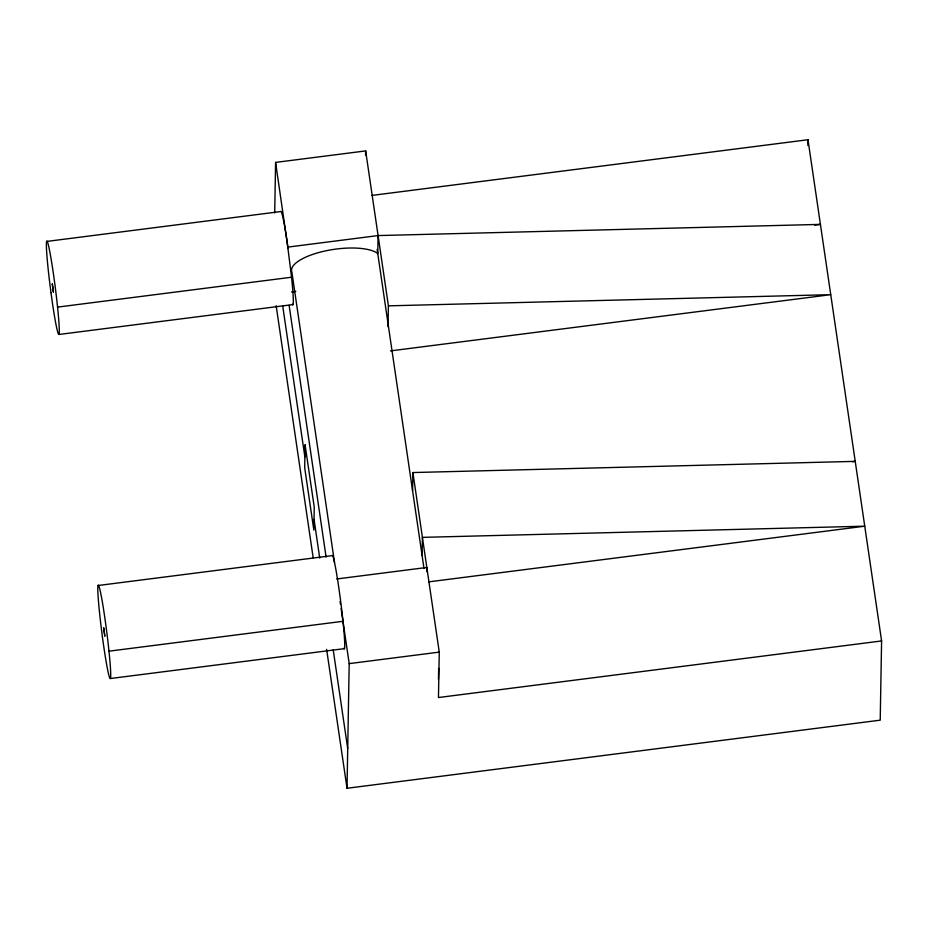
<?xml version="1.0" encoding="UTF-8"?>
<svg xmlns="http://www.w3.org/2000/svg" width="928" height="928" viewBox="0 0 928 928"><rect width="100%" height="100%" fill="white"/><g stroke="black" fill="none" stroke-linecap="round" stroke-linejoin="round"><path stroke-width="1.39" d="M274.711 212.86L275.593 162.412L365.655 150.916L388.403 305.846L388.043 326.726M288.005 248.17L275.593 162.412M372.024 195.402L807.986 139.734L881.6 640.946L880.22 720.174L347.026 788.266L349.195 663.624L341.121 608.594M365.574 155.104L365.655 150.916M814.691 225.133L820.422 224.39L378.079 235.573L377.766 253.704L377.29 253.158A45.054 15.231 -8.4 0 0 324.406 251.128A45.054 15.231 -8.4 0 0 291.902 272.24L334.521 562.496M412.577 490.68L412.89 472.549L855.222 461.367L852.356 461.738M422.089 555.489L422.402 537.358L864.745 526.188L428.782 581.856M426.752 571.648L426.822 567.46L336.771 578.968M438.468 679.331L438.666 668.346M412.89 472.549L439.257 652.117L438.468 697.531L881.6 640.946M807.894 145.499L807.986 139.734M46.678 241.442L280.685 211.561A47.131 2.471 82.7 0 1 287.065 241.466L291.566 277.228A47.131 2.471 82.7 0 1 292.332 304.222M288.028 247.08L378.079 235.573M57.559 307.11L291.566 277.228M291.52 291.937L295.812 291.38M59.021 334.463L293.028 304.581M390.479 350.888L830.746 294.675L388.403 305.846M98.09 585.51L332.108 555.628A47.131 2.471 82.7 0 1 340.936 603.513A47.131 2.471 82.7 0 1 343.754 648.278M108.97 651.178L342.989 621.296M110.444 678.519L344.45 648.637M349.195 663.624L439.257 652.117M377.151 249.47L387.881 322.55M388.09 323.976L423.98 568.388M340.077 601.541L340.495 604.36M289.118 305.358L326.099 557.136M282.692 305.88L304.883 456.982M314.047 519.355L319.719 558.053M333.198 649.762L347.722 748.641M276.15 305.672L313.165 557.705M326.621 649.356L347.026 788.266M305.092 444.86L304.697 467.77L313.85 530.143L314.256 507.233L305.092 444.86M52.316 283.945L53.372 291.949L52.316 283.945M103.739 628.012L104.794 636.016L103.739 628.012M102.393 636.747L100.862 624.544A47.131 2.471 82.7 0 1 100.746 593.352A47.131 2.471 82.7 0 1 110.652 672.162A47.131 2.471 82.7 0 1 102.393 636.747M50.982 292.68L49.439 280.476A47.131 2.471 82.7 0 1 49.323 249.284A47.131 2.471 82.7 0 1 59.23 328.106A47.131 2.471 82.7 0 1 50.982 292.68"/></g></svg>
